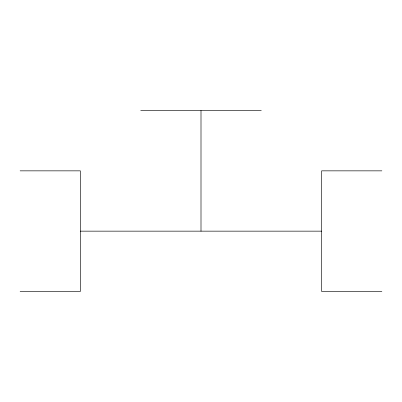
<?xml version="1.0" encoding="UTF-8"?>
<svg xmlns="http://www.w3.org/2000/svg" width="402" height="402" viewBox="0 0 402 402"><rect width="100%" height="100%" fill="white"/><g stroke="black" fill="none" stroke-linecap="round" stroke-linejoin="round"><path stroke-width="0.6" d="M140.7 110.55L261.3 110.55M20.1 170.85L80.4 170.85L80.4 291.45L20.1 291.45M381.9 170.85L321.6 170.85L321.6 291.45L381.9 291.45M80.4 231.15L321.6 231.15M201 110.55L201 231.15"/></g></svg>
